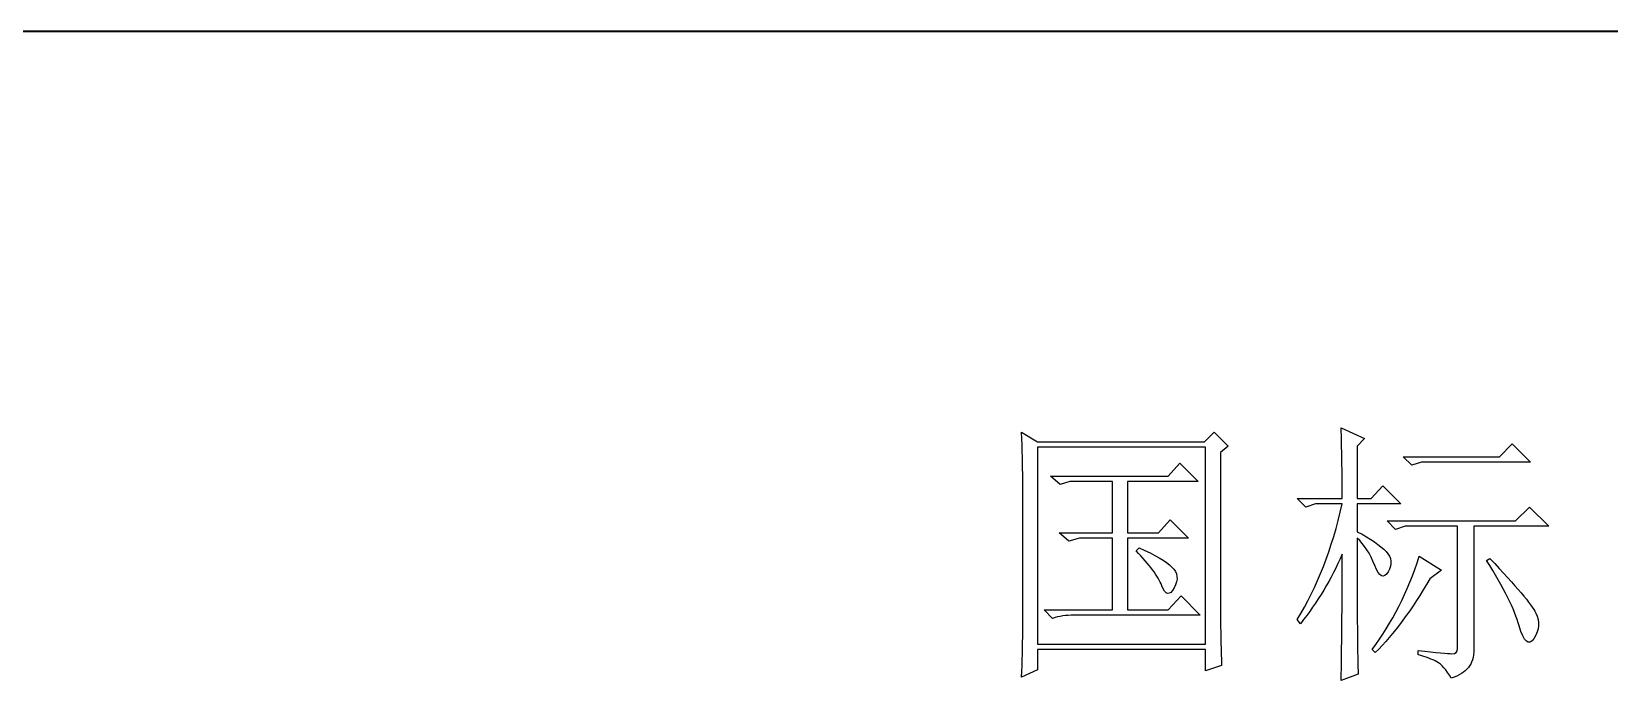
# Model space of a CAD drawing. Header units: millimetres. Extents: x 803 to 1266, y 444 to 714.
# Drawn here: x 885.06 to 914.32, y 479.7 to 491.73 of the extents above; entities that cross this region are included whole.
import ezdxf

# ---------------------------------------------------------------- set-up
doc = ezdxf.new("R2010")
doc.units = ezdxf.units.MM
doc.layers.add('layer 1', color=7, linetype='CONTINUOUS')

msp = doc.modelspace()

# ---------------------------------------------------------------- linework, layer by layer
at = {"layer": 'layer 1', "lineweight": 35}
msp.add_open_spline([(1000.226, 491.728), (1000.226, 491.728), (826.729, 491.728), (826.729, 491.728)], degree=3, dxfattribs=at)
at = {"layer": 'layer 1', "color": 250}
for points, knots in [([(909.644, 482.337), (909.777, 482.218), (909.886, 482.049), (909.972, 481.831), (909.972, 481.831), (910.058, 481.613), (910.14, 481.573), (910.22, 481.712), (910.22, 481.712), (910.3, 481.851), (910.286, 481.977), (910.18, 482.089), (910.18, 482.089), (910.074, 482.202), (909.896, 482.324), (909.644, 482.456), (909.644, 482.456), (909.644, 482.456), (909.644, 482.972), (909.644, 482.972), (909.644, 482.972), (909.644, 482.972), (910.458, 482.972), (910.458, 482.972), (910.458, 482.972), (910.458, 482.972), (910.121, 483.309), (910.121, 483.309), (910.121, 483.309), (910.121, 483.309), (909.902, 483.071), (909.902, 483.071), (909.902, 483.071), (909.902, 483.071), (909.644, 483.071), (909.644, 483.071), (909.644, 483.071), (909.644, 483.071), (909.644, 484.043), (909.644, 484.043), (909.644, 484.043), (909.644, 484.043), (909.783, 484.183), (909.783, 484.183), (909.783, 484.183), (909.783, 484.183), (909.347, 484.381), (909.347, 484.381), (909.347, 484.381), (909.36, 484.01), (909.367, 483.574), (909.367, 483.071), (909.367, 483.071), (909.367, 483.071), (908.533, 483.071), (908.533, 483.071), (908.533, 483.071), (908.533, 483.071), (908.692, 482.913), (908.692, 482.913), (908.692, 482.913), (908.692, 482.913), (908.87, 482.972), (908.87, 482.972), (908.87, 482.972), (908.87, 482.972), (909.367, 482.972), (909.367, 482.972), (909.367, 482.972), (909.181, 482.138), (908.903, 481.425), (908.533, 480.829), (908.533, 480.829), (908.533, 480.829), (908.593, 480.75), (908.593, 480.75), (908.593, 480.75), (908.91, 481.147), (909.168, 481.576), (909.367, 482.039), (909.367, 482.039), (909.367, 481.047), (909.36, 480.267), (909.347, 479.698), (909.347, 479.698), (909.347, 479.698), (909.665, 479.817), (909.665, 479.817), (909.665, 479.817), (909.651, 480.082), (909.644, 480.922), (909.644, 482.337)], [0, 0, 0, 0, 0.043478, 0.043478, 0.043478, 0.043478, 0.086957, 0.086957, 0.086957, 0.086957, 0.130435, 0.130435, 0.130435, 0.130435, 0.173913, 0.173913, 0.173913, 0.173913, 0.217391, 0.217391, 0.217391, 0.217391, 0.26087, 0.26087, 0.26087, 0.26087, 0.304348, 0.304348, 0.304348, 0.304348, 0.347826, 0.347826, 0.347826, 0.347826, 0.391304, 0.391304, 0.391304, 0.391304, 0.434783, 0.434783, 0.434783, 0.434783, 0.478261, 0.478261, 0.478261, 0.478261, 0.521739, 0.521739, 0.521739, 0.521739, 0.565217, 0.565217, 0.565217, 0.565217, 0.608696, 0.608696, 0.608696, 0.608696, 0.652174, 0.652174, 0.652174, 0.652174, 0.695652, 0.695652, 0.695652, 0.695652, 0.73913, 0.73913, 0.73913, 0.73913, 0.782609, 0.782609, 0.782609, 0.782609, 0.826087, 0.826087, 0.826087, 0.826087, 0.869565, 0.869565, 0.869565, 0.869565, 0.913043, 0.913043, 0.913043, 0.913043, 0.956522, 0.956522, 0.956522, 0.956522, 1, 1, 1, 1]), ([(903.421, 479.757), (903.421, 479.757), (903.719, 479.896), (903.719, 479.896), (903.719, 479.896), (903.719, 479.896), (903.719, 480.273), (903.719, 480.273), (903.719, 480.273), (903.719, 480.273), (906.835, 480.273), (906.835, 480.273), (906.835, 480.273), (906.835, 480.273), (906.835, 479.877), (906.835, 479.877), (906.835, 479.877), (906.835, 479.877), (907.132, 479.976), (907.132, 479.976), (907.132, 479.976), (907.119, 480.254), (907.113, 480.525), (907.113, 480.79), (907.113, 480.79), (907.113, 480.79), (907.113, 483.925), (907.113, 483.925), (907.113, 483.925), (907.113, 483.925), (907.252, 484.043), (907.252, 484.043), (907.252, 484.043), (907.252, 484.043), (906.993, 484.302), (906.993, 484.302), (906.993, 484.302), (906.993, 484.302), (906.815, 484.123), (906.815, 484.123), (906.815, 484.123), (906.815, 484.123), (903.719, 484.123), (903.719, 484.123), (903.719, 484.123), (903.719, 484.123), (903.421, 484.302), (903.421, 484.302), (903.421, 484.302), (903.435, 483.971), (903.442, 483.68), (903.442, 483.429), (903.442, 483.429), (903.442, 483.429), (903.442, 480.611), (903.442, 480.611), (903.442, 480.611), (903.442, 480.333), (903.435, 480.049), (903.421, 479.757)], [0, 0, 0, 0, 0.066667, 0.066667, 0.066667, 0.066667, 0.133333, 0.133333, 0.133333, 0.133333, 0.2, 0.2, 0.2, 0.2, 0.266667, 0.266667, 0.266667, 0.266667, 0.333333, 0.333333, 0.333333, 0.333333, 0.4, 0.4, 0.4, 0.4, 0.466667, 0.466667, 0.466667, 0.466667, 0.533333, 0.533333, 0.533333, 0.533333, 0.6, 0.6, 0.6, 0.6, 0.666667, 0.666667, 0.666667, 0.666667, 0.733333, 0.733333, 0.733333, 0.733333, 0.8, 0.8, 0.8, 0.8, 0.866667, 0.866667, 0.866667, 0.866667, 0.933333, 0.933333, 0.933333, 0.933333, 1, 1, 1, 1]), ([(910.498, 483.845), (910.498, 483.845), (910.657, 483.687), (910.657, 483.687), (910.657, 483.687), (910.657, 483.687), (910.836, 483.746), (910.836, 483.746), (910.836, 483.746), (910.836, 483.746), (912.859, 483.746), (912.859, 483.746), (912.859, 483.746), (912.859, 483.746), (912.522, 484.083), (912.522, 484.083), (912.522, 484.083), (912.522, 484.083), (912.284, 483.845), (912.284, 483.845), (912.284, 483.845), (912.284, 483.845), (910.498, 483.845), (910.498, 483.845)], [0, 0, 0, 0, 0.166667, 0.166667, 0.166667, 0.166667, 0.333333, 0.333333, 0.333333, 0.333333, 0.5, 0.5, 0.5, 0.5, 0.666667, 0.666667, 0.666667, 0.666667, 0.833333, 0.833333, 0.833333, 0.833333, 1, 1, 1, 1]), ([(903.719, 484.024), (903.719, 484.024), (906.835, 484.024), (906.835, 484.024), (906.835, 484.024), (906.835, 484.024), (906.835, 480.373), (906.835, 480.373), (906.835, 480.373), (906.835, 480.373), (903.719, 480.373), (903.719, 480.373), (903.719, 480.373), (903.719, 480.373), (903.719, 484.024), (903.719, 484.024)], [0, 0, 0, 0, 0.25, 0.25, 0.25, 0.25, 0.5, 0.5, 0.5, 0.5, 0.75, 0.75, 0.75, 0.75, 1, 1, 1, 1]), ([(903.957, 483.488), (903.957, 483.488), (904.136, 483.33), (904.136, 483.33), (904.136, 483.33), (904.136, 483.33), (904.314, 483.389), (904.314, 483.389), (904.314, 483.389), (904.314, 483.389), (905.109, 483.389), (905.109, 483.389), (905.109, 483.389), (905.109, 483.389), (905.109, 482.436), (905.109, 482.436), (905.109, 482.436), (905.109, 482.436), (904.116, 482.436), (904.116, 482.436), (904.116, 482.436), (904.116, 482.436), (904.295, 482.278), (904.295, 482.278), (904.295, 482.278), (904.295, 482.278), (904.493, 482.337), (904.493, 482.337), (904.493, 482.337), (904.493, 482.337), (905.109, 482.337), (905.109, 482.337), (905.109, 482.337), (905.109, 482.337), (905.109, 481.008), (905.109, 481.008), (905.109, 481.008), (905.109, 481.008), (903.839, 481.008), (903.839, 481.008), (903.839, 481.008), (903.839, 481.008), (903.997, 480.849), (903.997, 480.849), (903.997, 480.849), (904.116, 480.889), (904.248, 480.908), (904.394, 480.908), (904.394, 480.908), (904.394, 480.908), (906.735, 480.908), (906.735, 480.908), (906.735, 480.908), (906.735, 480.908), (906.379, 481.265), (906.379, 481.265), (906.379, 481.265), (906.379, 481.265), (906.14, 481.008), (906.14, 481.008), (906.14, 481.008), (906.14, 481.008), (905.386, 481.008), (905.386, 481.008), (905.386, 481.008), (905.386, 481.008), (905.386, 482.337), (905.386, 482.337), (905.386, 482.337), (905.386, 482.337), (906.517, 482.337), (906.517, 482.337), (906.517, 482.337), (906.517, 482.337), (906.18, 482.674), (906.18, 482.674), (906.18, 482.674), (906.18, 482.674), (905.961, 482.436), (905.961, 482.436), (905.961, 482.436), (905.961, 482.436), (905.386, 482.436), (905.386, 482.436), (905.386, 482.436), (905.386, 482.436), (905.386, 483.389), (905.386, 483.389), (905.386, 483.389), (905.386, 483.389), (906.696, 483.389), (906.696, 483.389), (906.696, 483.389), (906.696, 483.389), (906.358, 483.726), (906.358, 483.726), (906.358, 483.726), (906.358, 483.726), (906.14, 483.488), (906.14, 483.488), (906.14, 483.488), (906.14, 483.488), (903.957, 483.488), (903.957, 483.488)], [0, 0, 0, 0, 0.038462, 0.038462, 0.038462, 0.038462, 0.076923, 0.076923, 0.076923, 0.076923, 0.115385, 0.115385, 0.115385, 0.115385, 0.153846, 0.153846, 0.153846, 0.153846, 0.192308, 0.192308, 0.192308, 0.192308, 0.230769, 0.230769, 0.230769, 0.230769, 0.269231, 0.269231, 0.269231, 0.269231, 0.307692, 0.307692, 0.307692, 0.307692, 0.346154, 0.346154, 0.346154, 0.346154, 0.384615, 0.384615, 0.384615, 0.384615, 0.423077, 0.423077, 0.423077, 0.423077, 0.461538, 0.461538, 0.461538, 0.461538, 0.5, 0.5, 0.5, 0.5, 0.538462, 0.538462, 0.538462, 0.538462, 0.576923, 0.576923, 0.576923, 0.576923, 0.615385, 0.615385, 0.615385, 0.615385, 0.653846, 0.653846, 0.653846, 0.653846, 0.692308, 0.692308, 0.692308, 0.692308, 0.730769, 0.730769, 0.730769, 0.730769, 0.769231, 0.769231, 0.769231, 0.769231, 0.807692, 0.807692, 0.807692, 0.807692, 0.846154, 0.846154, 0.846154, 0.846154, 0.884615, 0.884615, 0.884615, 0.884615, 0.923077, 0.923077, 0.923077, 0.923077, 0.961538, 0.961538, 0.961538, 0.961538, 1, 1, 1, 1]), ([(910.775, 480.254), (910.775, 480.254), (910.775, 480.174), (910.775, 480.174), (910.775, 480.174), (910.921, 480.134), (911.037, 480.091), (911.123, 480.045), (911.123, 480.045), (911.209, 479.999), (911.298, 479.896), (911.391, 479.738), (911.391, 479.738), (911.537, 479.79), (911.642, 479.857), (911.708, 479.936), (911.708, 479.936), (911.774, 480.016), (911.808, 480.127), (911.808, 480.273), (911.808, 480.273), (911.808, 480.273), (911.808, 482.556), (911.808, 482.556), (911.808, 482.556), (911.808, 482.556), (913.197, 482.556), (913.197, 482.556), (913.197, 482.556), (913.197, 482.556), (912.84, 482.913), (912.84, 482.913), (912.84, 482.913), (912.84, 482.913), (912.581, 482.655), (912.581, 482.655), (912.581, 482.655), (912.581, 482.655), (910.201, 482.655), (910.201, 482.655), (910.201, 482.655), (910.201, 482.655), (910.359, 482.496), (910.359, 482.496), (910.359, 482.496), (910.359, 482.496), (910.537, 482.556), (910.537, 482.556), (910.537, 482.556), (910.537, 482.556), (911.509, 482.556), (911.509, 482.556), (911.509, 482.556), (911.509, 482.556), (911.509, 480.293), (911.509, 480.293), (911.509, 480.293), (911.509, 480.227), (911.473, 480.194), (911.401, 480.194), (911.401, 480.194), (911.328, 480.194), (911.12, 480.214), (910.775, 480.254)], [0, 0, 0, 0, 0.0625, 0.0625, 0.0625, 0.0625, 0.125, 0.125, 0.125, 0.125, 0.1875, 0.1875, 0.1875, 0.1875, 0.25, 0.25, 0.25, 0.25, 0.3125, 0.3125, 0.3125, 0.3125, 0.375, 0.375, 0.375, 0.375, 0.4375, 0.4375, 0.4375, 0.4375, 0.5, 0.5, 0.5, 0.5, 0.5625, 0.5625, 0.5625, 0.5625, 0.625, 0.625, 0.625, 0.625, 0.6875, 0.6875, 0.6875, 0.6875, 0.75, 0.75, 0.75, 0.75, 0.8125, 0.8125, 0.8125, 0.8125, 0.875, 0.875, 0.875, 0.875, 0.9375, 0.9375, 0.9375, 0.9375, 1, 1, 1, 1]), ([(905.604, 482.159), (905.604, 482.159), (905.545, 482.099), (905.545, 482.099), (905.545, 482.099), (905.796, 481.848), (905.955, 481.633), (906.021, 481.454), (906.021, 481.454), (906.087, 481.276), (906.164, 481.262), (906.249, 481.414), (906.249, 481.414), (906.335, 481.567), (906.322, 481.696), (906.209, 481.801), (906.209, 481.801), (906.097, 481.907), (905.895, 482.027), (905.604, 482.159)], [0, 0, 0, 0, 0.2, 0.2, 0.2, 0.2, 0.4, 0.4, 0.4, 0.4, 0.6, 0.6, 0.6, 0.6, 0.8, 0.8, 0.8, 0.8, 1, 1, 1, 1]), ([(910.796, 481.999), (910.584, 481.338), (910.293, 480.762), (909.922, 480.273), (909.922, 480.273), (909.922, 480.273), (909.982, 480.214), (909.982, 480.214), (909.982, 480.214), (910.326, 480.558), (910.663, 481.014), (910.994, 481.583), (910.994, 481.583), (910.994, 481.583), (911.212, 481.742), (911.212, 481.742), (911.212, 481.742), (911.212, 481.742), (910.796, 481.999), (910.796, 481.999)], [0, 0, 0, 0, 0.2, 0.2, 0.2, 0.2, 0.4, 0.4, 0.4, 0.4, 0.6, 0.6, 0.6, 0.6, 0.8, 0.8, 0.8, 0.8, 1, 1, 1, 1]), ([(912.106, 481.96), (912.106, 481.96), (912.045, 481.921), (912.045, 481.921), (912.045, 481.921), (912.363, 481.418), (912.565, 481.014), (912.651, 480.71), (912.651, 480.71), (912.737, 480.406), (912.829, 480.33), (912.928, 480.481), (912.928, 480.481), (913.028, 480.634), (913.038, 480.79), (912.958, 480.948), (912.958, 480.948), (912.879, 481.107), (912.595, 481.444), (912.106, 481.96)], [0, 0, 0, 0, 0.2, 0.2, 0.2, 0.2, 0.4, 0.4, 0.4, 0.4, 0.6, 0.6, 0.6, 0.6, 0.8, 0.8, 0.8, 0.8, 1, 1, 1, 1])]:
    msp.add_open_spline(points, degree=3, knots=knots, dxfattribs=at)

doc.saveas('drawing.dxf')
